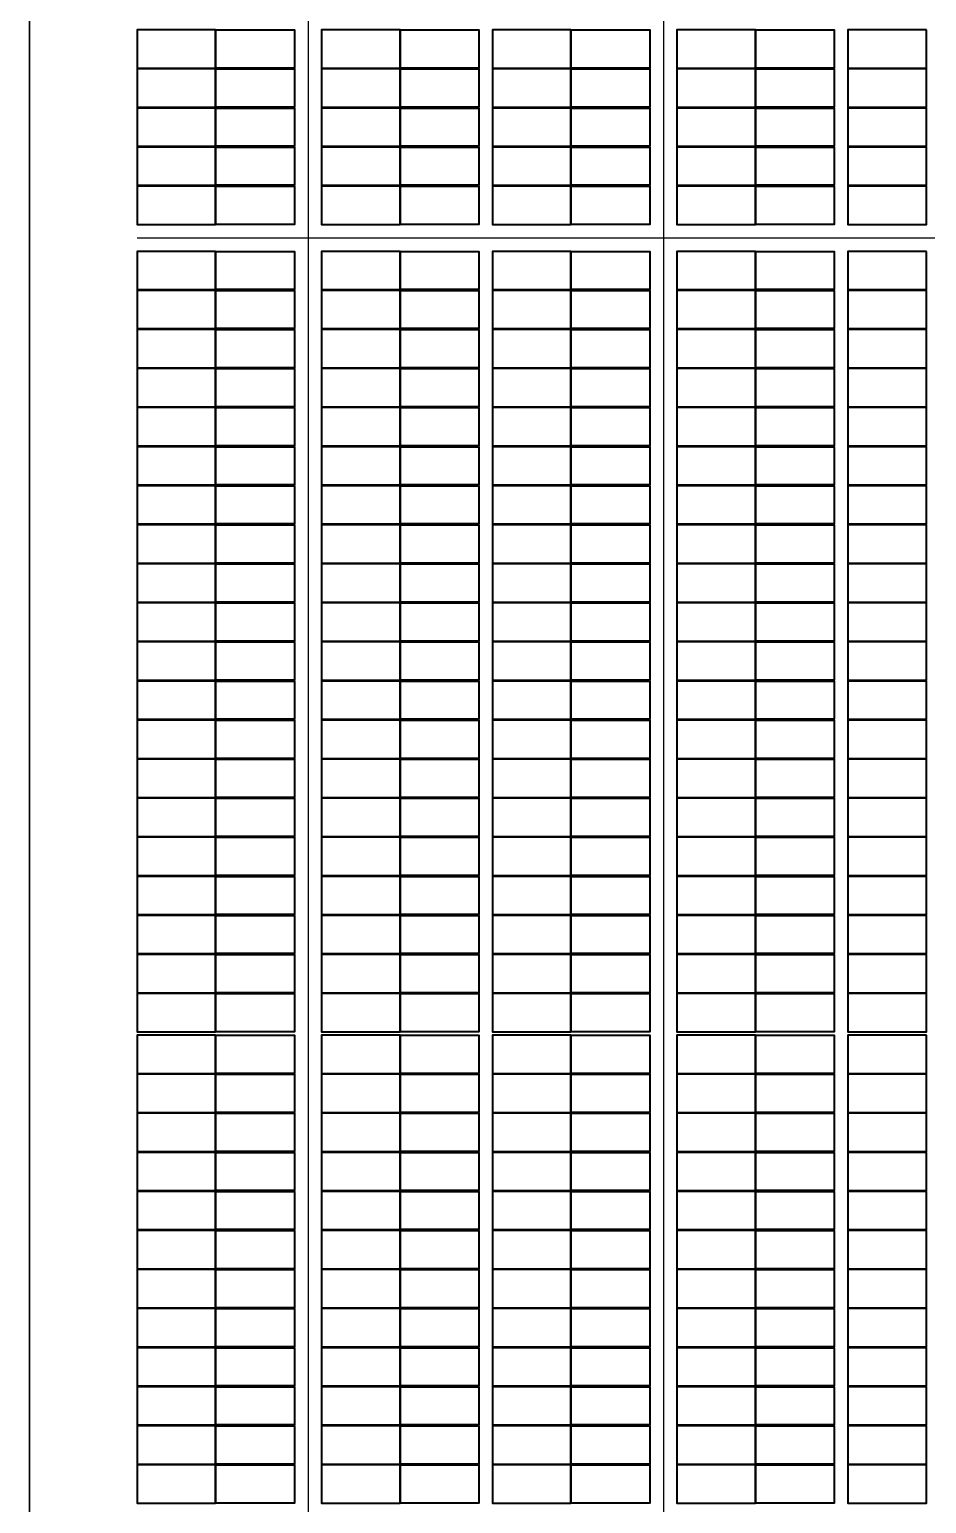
# Model space of a CAD drawing. Header units: millimetres. Extents: x -735047 to 1918431, y -1621985 to 747622.
# Drawn here: x 1746269 to 1772869, y -777775 to -734042 of the extents above; entities that cross this region are included whole.
import ezdxf

# ---------------------------------------------------------------- set-up
doc = ezdxf.new("R2010")
doc.units = ezdxf.units.MM
for name, color, linetype, lineweight in [('SOL-BUILDING_OUTLINE', 1, 'Continuous', 30), ('SOL-PV MODULES', 5, 'Continuous', 40), ('SOL-PV MODULES - PH1', 250, 'Continuous', 40)]:
    doc.layers.add(name, color=color, linetype=linetype, lineweight=lineweight)
doc.layers.add('SOL-WALKWAY', color=251, linetype='Continuous')
doc.layers.add('SOL-WALKWAYS EXISTING', color=250, linetype='Continuous')

msp = doc.modelspace()

# ---------------------------------------------------------------- linework, layer by layer
at = {"layer": 'SOL-BUILDING_OUTLINE'}
msp.add_line((1746268.533, -714728.572), (1746268.533, -821566.117), dxfattribs=at)
at = {"layer": 'SOL-PV MODULES'}
for points in [[(1751788.511, -763879.811), (1749458.708, -763879.811), (1749458.708, -765013.811), (1751788.511, -765013.811)], [(1751798.497, -763879.811), (1754128.3, -763879.811), (1754128.3, -765013.811), (1751798.497, -765013.811)], [(1757257.006, -763879.811), (1754927.204, -763879.811), (1754927.204, -765013.811), (1757257.006, -765013.811)], [(1757266.993, -763879.811), (1759596.795, -763879.811), (1759596.795, -765013.811), (1757266.993, -765013.811)], [(1762326.05, -763879.811), (1759996.247, -763879.811), (1759996.247, -765013.811), (1762326.05, -765013.811)], [(1762336.036, -763879.811), (1764665.839, -763879.811), (1764665.839, -765013.811), (1762336.036, -765013.811)], [(1767794.545, -763879.811), (1765464.742, -763879.811), (1765464.742, -765013.811), (1767794.545, -765013.811)], [(1767804.531, -763879.811), (1770134.334, -763879.811), (1770134.334, -765013.811), (1767804.531, -765013.811)], [(1772863.589, -763879.811), (1770533.786, -763879.811), (1770533.786, -765013.811), (1772863.589, -765013.811)], [(1751788.511, -765038.811), (1749458.708, -765038.811), (1749458.708, -766172.811), (1751788.511, -766172.811)], [(1751798.497, -765038.811), (1754128.3, -765038.811), (1754128.3, -766172.811), (1751798.497, -766172.811)], [(1757257.006, -765038.811), (1754927.204, -765038.811), (1754927.204, -766172.811), (1757257.006, -766172.811)], [(1757266.993, -765038.811), (1759596.795, -765038.811), (1759596.795, -766172.811), (1757266.993, -766172.811)], [(1762326.05, -765038.811), (1759996.247, -765038.811), (1759996.247, -766172.811), (1762326.05, -766172.811)], [(1762336.036, -765038.811), (1764665.839, -765038.811), (1764665.839, -766172.811), (1762336.036, -766172.811)], [(1767794.545, -765038.811), (1765464.742, -765038.811), (1765464.742, -766172.811), (1767794.545, -766172.811)], [(1767804.531, -765038.811), (1770134.334, -765038.811), (1770134.334, -766172.811), (1767804.531, -766172.811)], [(1772863.589, -765038.811), (1770533.786, -765038.811), (1770533.786, -766172.811), (1772863.589, -766172.811)], [(1751788.511, -766197.811), (1749458.708, -766197.811), (1749458.708, -767331.811), (1751788.511, -767331.811)], [(1751798.497, -766197.811), (1754128.3, -766197.811), (1754128.3, -767331.811), (1751798.497, -767331.811)], [(1757257.006, -766197.811), (1754927.204, -766197.811), (1754927.204, -767331.811), (1757257.006, -767331.811)], [(1757266.993, -766197.811), (1759596.795, -766197.811), (1759596.795, -767331.811), (1757266.993, -767331.811)], [(1762326.05, -766197.811), (1759996.247, -766197.811), (1759996.247, -767331.811), (1762326.05, -767331.811)], [(1762336.036, -766197.811), (1764665.839, -766197.811), (1764665.839, -767331.811), (1762336.036, -767331.811)], [(1767794.545, -766197.811), (1765464.742, -766197.811), (1765464.742, -767331.811), (1767794.545, -767331.811)], [(1767804.531, -766197.811), (1770134.334, -766197.811), (1770134.334, -767331.811), (1767804.531, -767331.811)], [(1772863.589, -766197.811), (1770533.786, -766197.811), (1770533.786, -767331.811), (1772863.589, -767331.811)], [(1751788.511, -767356.811), (1749458.708, -767356.811), (1749458.708, -768490.811), (1751788.511, -768490.811)], [(1751798.497, -767356.811), (1754128.3, -767356.811), (1754128.3, -768490.811), (1751798.497, -768490.811)], [(1757257.006, -767356.811), (1754927.204, -767356.811), (1754927.204, -768490.811), (1757257.006, -768490.811)], [(1757266.993, -767356.811), (1759596.795, -767356.811), (1759596.795, -768490.811), (1757266.993, -768490.811)], [(1762326.05, -767356.811), (1759996.247, -767356.811), (1759996.247, -768490.811), (1762326.05, -768490.811)], [(1762336.036, -767356.811), (1764665.839, -767356.811), (1764665.839, -768490.811), (1762336.036, -768490.811)], [(1767794.545, -767356.811), (1765464.742, -767356.811), (1765464.742, -768490.811), (1767794.545, -768490.811)], [(1767804.531, -767356.811), (1770134.334, -767356.811), (1770134.334, -768490.811), (1767804.531, -768490.811)], [(1772863.589, -767356.811), (1770533.786, -767356.811), (1770533.786, -768490.811), (1772863.589, -768490.811)], [(1751788.511, -768515.811), (1749458.708, -768515.811), (1749458.708, -769649.811), (1751788.511, -769649.811)], [(1751798.497, -768515.811), (1754128.3, -768515.811), (1754128.3, -769649.811), (1751798.497, -769649.811)], [(1757257.006, -768515.811), (1754927.204, -768515.811), (1754927.204, -769649.811), (1757257.006, -769649.811)], [(1757266.993, -768515.811), (1759596.795, -768515.811), (1759596.795, -769649.811), (1757266.993, -769649.811)], [(1762326.05, -768515.811), (1759996.247, -768515.811), (1759996.247, -769649.811), (1762326.05, -769649.811)], [(1762336.036, -768515.811), (1764665.839, -768515.811), (1764665.839, -769649.811), (1762336.036, -769649.811)], [(1767794.545, -768515.811), (1765464.742, -768515.811), (1765464.742, -769649.811), (1767794.545, -769649.811)], [(1767804.531, -768515.811), (1770134.334, -768515.811), (1770134.334, -769649.811), (1767804.531, -769649.811)], [(1772863.589, -768515.811), (1770533.786, -768515.811), (1770533.786, -769649.811), (1772863.589, -769649.811)], [(1751788.511, -769674.811), (1749458.708, -769674.811), (1749458.708, -770808.811), (1751788.511, -770808.811)], [(1751798.497, -769674.811), (1754128.3, -769674.811), (1754128.3, -770808.811), (1751798.497, -770808.811)], [(1757257.006, -769674.811), (1754927.204, -769674.811), (1754927.204, -770808.811), (1757257.006, -770808.811)], [(1757266.993, -769674.811), (1759596.795, -769674.811), (1759596.795, -770808.811), (1757266.993, -770808.811)], [(1762326.05, -769674.811), (1759996.247, -769674.811), (1759996.247, -770808.811), (1762326.05, -770808.811)], [(1762336.036, -769674.811), (1764665.839, -769674.811), (1764665.839, -770808.811), (1762336.036, -770808.811)], [(1767794.545, -769674.811), (1765464.742, -769674.811), (1765464.742, -770808.811), (1767794.545, -770808.811)], [(1767804.531, -769674.811), (1770134.334, -769674.811), (1770134.334, -770808.811), (1767804.531, -770808.811)], [(1772863.589, -769674.811), (1770533.786, -769674.811), (1770533.786, -770808.811), (1772863.589, -770808.811)], [(1751788.511, -770833.811), (1749458.708, -770833.811), (1749458.708, -771967.811), (1751788.511, -771967.811)], [(1751798.497, -770833.811), (1754128.3, -770833.811), (1754128.3, -771967.811), (1751798.497, -771967.811)], [(1757257.006, -770833.811), (1754927.204, -770833.811), (1754927.204, -771967.811), (1757257.006, -771967.811)], [(1757266.993, -770833.811), (1759596.795, -770833.811), (1759596.795, -771967.811), (1757266.993, -771967.811)], [(1762326.05, -770833.811), (1759996.247, -770833.811), (1759996.247, -771967.811), (1762326.05, -771967.811)], [(1762336.036, -770833.811), (1764665.839, -770833.811), (1764665.839, -771967.811), (1762336.036, -771967.811)], [(1767794.545, -770833.811), (1765464.742, -770833.811), (1765464.742, -771967.811), (1767794.545, -771967.811)], [(1767804.531, -770833.811), (1770134.334, -770833.811), (1770134.334, -771967.811), (1767804.531, -771967.811)], [(1772863.589, -770833.811), (1770533.786, -770833.811), (1770533.786, -771967.811), (1772863.589, -771967.811)], [(1751788.511, -771992.811), (1749458.708, -771992.811), (1749458.708, -773126.811), (1751788.511, -773126.811)], [(1751798.497, -771992.811), (1754128.3, -771992.811), (1754128.3, -773126.811), (1751798.497, -773126.811)], [(1757257.006, -771992.811), (1754927.204, -771992.811), (1754927.204, -773126.811), (1757257.006, -773126.811)], [(1757266.993, -771992.811), (1759596.795, -771992.811), (1759596.795, -773126.811), (1757266.993, -773126.811)], [(1762326.05, -771992.811), (1759996.247, -771992.811), (1759996.247, -773126.811), (1762326.05, -773126.811)], [(1762336.036, -771992.811), (1764665.839, -771992.811), (1764665.839, -773126.811), (1762336.036, -773126.811)], [(1767794.545, -771992.811), (1765464.742, -771992.811), (1765464.742, -773126.811), (1767794.545, -773126.811)], [(1767804.531, -771992.811), (1770134.334, -771992.811), (1770134.334, -773126.811), (1767804.531, -773126.811)], [(1772863.589, -771992.811), (1770533.786, -771992.811), (1770533.786, -773126.811), (1772863.589, -773126.811)], [(1751788.511, -773151.811), (1749458.708, -773151.811), (1749458.708, -774285.811), (1751788.511, -774285.811)], [(1751798.497, -773151.811), (1754128.3, -773151.811), (1754128.3, -774285.811), (1751798.497, -774285.811)], [(1757257.006, -773151.811), (1754927.204, -773151.811), (1754927.204, -774285.811), (1757257.006, -774285.811)], [(1757266.993, -773151.811), (1759596.795, -773151.811), (1759596.795, -774285.811), (1757266.993, -774285.811)], [(1762326.05, -773151.811), (1759996.247, -773151.811), (1759996.247, -774285.811), (1762326.05, -774285.811)], [(1762336.036, -773151.811), (1764665.839, -773151.811), (1764665.839, -774285.811), (1762336.036, -774285.811)], [(1767794.545, -773151.811), (1765464.742, -773151.811), (1765464.742, -774285.811), (1767794.545, -774285.811)], [(1767804.531, -773151.811), (1770134.334, -773151.811), (1770134.334, -774285.811), (1767804.531, -774285.811)], [(1772863.589, -773151.811), (1770533.786, -773151.811), (1770533.786, -774285.811), (1772863.589, -774285.811)], [(1751788.511, -774310.811), (1749458.708, -774310.811), (1749458.708, -775444.811), (1751788.511, -775444.811)], [(1751798.497, -774310.811), (1754128.3, -774310.811), (1754128.3, -775444.811), (1751798.497, -775444.811)], [(1757257.006, -774310.811), (1754927.204, -774310.811), (1754927.204, -775444.811), (1757257.006, -775444.811)], [(1757266.993, -774310.811), (1759596.795, -774310.811), (1759596.795, -775444.811), (1757266.993, -775444.811)], [(1762326.05, -774310.811), (1759996.247, -774310.811), (1759996.247, -775444.811), (1762326.05, -775444.811)], [(1762336.036, -774310.811), (1764665.839, -774310.811), (1764665.839, -775444.811), (1762336.036, -775444.811)], [(1767794.545, -774310.811), (1765464.742, -774310.811), (1765464.742, -775444.811), (1767794.545, -775444.811)], [(1767804.531, -774310.811), (1770134.334, -774310.811), (1770134.334, -775444.811), (1767804.531, -775444.811)], [(1772863.589, -774310.811), (1770533.786, -774310.811), (1770533.786, -775444.811), (1772863.589, -775444.811)], [(1751788.511, -775469.811), (1749458.708, -775469.811), (1749458.708, -776603.811), (1751788.511, -776603.811)], [(1751798.497, -775469.811), (1754128.3, -775469.811), (1754128.3, -776603.811), (1751798.497, -776603.811)], [(1757257.006, -775469.811), (1754927.204, -775469.811), (1754927.204, -776603.811), (1757257.006, -776603.811)], [(1757266.993, -775469.811), (1759596.795, -775469.811), (1759596.795, -776603.811), (1757266.993, -776603.811)], [(1762326.05, -775469.811), (1759996.247, -775469.811), (1759996.247, -776603.811), (1762326.05, -776603.811)], [(1762336.036, -775469.811), (1764665.839, -775469.811), (1764665.839, -776603.811), (1762336.036, -776603.811)], [(1767794.545, -775469.811), (1765464.742, -775469.811), (1765464.742, -776603.811), (1767794.545, -776603.811)], [(1767804.531, -775469.811), (1770134.334, -775469.811), (1770134.334, -776603.811), (1767804.531, -776603.811)], [(1772863.589, -775469.811), (1770533.786, -775469.811), (1770533.786, -776603.811), (1772863.589, -776603.811)], [(1751788.511, -776628.811), (1749458.708, -776628.811), (1749458.708, -777762.811), (1751788.511, -777762.811)], [(1751798.497, -776628.811), (1754128.3, -776628.811), (1754128.3, -777762.811), (1751798.497, -777762.811)], [(1757257.006, -776628.811), (1754927.204, -776628.811), (1754927.204, -777762.811), (1757257.006, -777762.811)], [(1757266.993, -776628.811), (1759596.795, -776628.811), (1759596.795, -777762.811), (1757266.993, -777762.811)], [(1762326.05, -776628.811), (1759996.247, -776628.811), (1759996.247, -777762.811), (1762326.05, -777762.811)], [(1762336.036, -776628.811), (1764665.839, -776628.811), (1764665.839, -777762.811), (1762336.036, -777762.811)], [(1767794.545, -776628.811), (1765464.742, -776628.811), (1765464.742, -777762.811), (1767794.545, -777762.811)], [(1767804.531, -776628.811), (1770134.334, -776628.811), (1770134.334, -777762.811), (1767804.531, -777762.811)], [(1772863.589, -776628.811), (1770533.786, -776628.811), (1770533.786, -777762.811), (1772863.589, -777762.811)]]:
    msp.add_lwpolyline(points, close=True, dxfattribs=at)
at = {"layer": 'SOL-PV MODULES - PH1'}
for points in [[(1751788.511, -734054.811), (1749458.708, -734054.811), (1749458.708, -735188.811), (1751788.511, -735188.811)], [(1751798.497, -734054.811), (1754128.3, -734054.811), (1754128.3, -735188.811), (1751798.497, -735188.811)], [(1757257.006, -734054.811), (1754927.204, -734054.811), (1754927.204, -735188.811), (1757257.006, -735188.811)], [(1757266.993, -734054.811), (1759596.795, -734054.811), (1759596.795, -735188.811), (1757266.993, -735188.811)], [(1762326.05, -734054.811), (1759996.247, -734054.811), (1759996.247, -735188.811), (1762326.05, -735188.811)], [(1762336.036, -734054.811), (1764665.839, -734054.811), (1764665.839, -735188.811), (1762336.036, -735188.811)], [(1767794.545, -734054.811), (1765464.742, -734054.811), (1765464.742, -735188.811), (1767794.545, -735188.811)], [(1767804.531, -734054.811), (1770134.334, -734054.811), (1770134.334, -735188.811), (1767804.531, -735188.811)], [(1772863.589, -734054.811), (1770533.786, -734054.811), (1770533.786, -735188.811), (1772863.589, -735188.811)], [(1751788.511, -735213.811), (1749458.708, -735213.811), (1749458.708, -736347.811), (1751788.511, -736347.811)], [(1751798.497, -735213.811), (1754128.3, -735213.811), (1754128.3, -736347.811), (1751798.497, -736347.811)], [(1757257.006, -735213.811), (1754927.204, -735213.811), (1754927.204, -736347.811), (1757257.006, -736347.811)], [(1757266.993, -735213.811), (1759596.795, -735213.811), (1759596.795, -736347.811), (1757266.993, -736347.811)], [(1762326.05, -735213.811), (1759996.247, -735213.811), (1759996.247, -736347.811), (1762326.05, -736347.811)], [(1762336.036, -735213.811), (1764665.839, -735213.811), (1764665.839, -736347.811), (1762336.036, -736347.811)], [(1767794.545, -735213.811), (1765464.742, -735213.811), (1765464.742, -736347.811), (1767794.545, -736347.811)], [(1767804.531, -735213.811), (1770134.334, -735213.811), (1770134.334, -736347.811), (1767804.531, -736347.811)], [(1772863.589, -735213.811), (1770533.786, -735213.811), (1770533.786, -736347.811), (1772863.589, -736347.811)], [(1751788.511, -736372.811), (1749458.708, -736372.811), (1749458.708, -737506.811), (1751788.511, -737506.811)], [(1751798.497, -736372.811), (1754128.3, -736372.811), (1754128.3, -737506.811), (1751798.497, -737506.811)], [(1757257.006, -736372.811), (1754927.204, -736372.811), (1754927.204, -737506.811), (1757257.006, -737506.811)], [(1757266.993, -736372.811), (1759596.795, -736372.811), (1759596.795, -737506.811), (1757266.993, -737506.811)], [(1762326.05, -736372.811), (1759996.247, -736372.811), (1759996.247, -737506.811), (1762326.05, -737506.811)], [(1762336.036, -736372.811), (1764665.839, -736372.811), (1764665.839, -737506.811), (1762336.036, -737506.811)], [(1767794.545, -736372.811), (1765464.742, -736372.811), (1765464.742, -737506.811), (1767794.545, -737506.811)], [(1767804.531, -736372.811), (1770134.334, -736372.811), (1770134.334, -737506.811), (1767804.531, -737506.811)], [(1772863.589, -736372.811), (1770533.786, -736372.811), (1770533.786, -737506.811), (1772863.589, -737506.811)], [(1751788.511, -737531.811), (1749458.708, -737531.811), (1749458.708, -738665.811), (1751788.511, -738665.811)], [(1751798.497, -737531.811), (1754128.3, -737531.811), (1754128.3, -738665.811), (1751798.497, -738665.811)], [(1757257.006, -737531.811), (1754927.204, -737531.811), (1754927.204, -738665.811), (1757257.006, -738665.811)], [(1757266.993, -737531.811), (1759596.795, -737531.811), (1759596.795, -738665.811), (1757266.993, -738665.811)], [(1762326.05, -737531.811), (1759996.247, -737531.811), (1759996.247, -738665.811), (1762326.05, -738665.811)], [(1762336.036, -737531.811), (1764665.839, -737531.811), (1764665.839, -738665.811), (1762336.036, -738665.811)], [(1767794.545, -737531.811), (1765464.742, -737531.811), (1765464.742, -738665.811), (1767794.545, -738665.811)], [(1767804.531, -737531.811), (1770134.334, -737531.811), (1770134.334, -738665.811), (1767804.531, -738665.811)], [(1772863.589, -737531.811), (1770533.786, -737531.811), (1770533.786, -738665.811), (1772863.589, -738665.811)], [(1751788.511, -738690.811), (1749458.708, -738690.811), (1749458.708, -739824.811), (1751788.511, -739824.811)], [(1751798.497, -738690.811), (1754128.3, -738690.811), (1754128.3, -739824.811), (1751798.497, -739824.811)], [(1757257.006, -738690.811), (1754927.204, -738690.811), (1754927.204, -739824.811), (1757257.006, -739824.811)], [(1757266.993, -738690.811), (1759596.795, -738690.811), (1759596.795, -739824.811), (1757266.993, -739824.811)], [(1762326.05, -738690.811), (1759996.247, -738690.811), (1759996.247, -739824.811), (1762326.05, -739824.811)], [(1762336.036, -738690.811), (1764665.839, -738690.811), (1764665.839, -739824.811), (1762336.036, -739824.811)], [(1767794.545, -738690.811), (1765464.742, -738690.811), (1765464.742, -739824.811), (1767794.545, -739824.811)], [(1767804.531, -738690.811), (1770134.334, -738690.811), (1770134.334, -739824.811), (1767804.531, -739824.811)], [(1772863.589, -738690.811), (1770533.786, -738690.811), (1770533.786, -739824.811), (1772863.589, -739824.811)], [(1751788.511, -740624.811), (1749458.708, -740624.811), (1749458.708, -741758.811), (1751788.511, -741758.811)], [(1751798.497, -740624.811), (1754128.3, -740624.811), (1754128.3, -741758.811), (1751798.497, -741758.811)], [(1757257.006, -740624.811), (1754927.204, -740624.811), (1754927.204, -741758.811), (1757257.006, -741758.811)], [(1757266.993, -740624.811), (1759596.795, -740624.811), (1759596.795, -741758.811), (1757266.993, -741758.811)], [(1762326.05, -740624.811), (1759996.247, -740624.811), (1759996.247, -741758.811), (1762326.05, -741758.811)], [(1762336.036, -740624.811), (1764665.839, -740624.811), (1764665.839, -741758.811), (1762336.036, -741758.811)], [(1767794.545, -740624.811), (1765464.742, -740624.811), (1765464.742, -741758.811), (1767794.545, -741758.811)], [(1767804.531, -740624.811), (1770134.334, -740624.811), (1770134.334, -741758.811), (1767804.531, -741758.811)], [(1772863.589, -740624.811), (1770533.786, -740624.811), (1770533.786, -741758.811), (1772863.589, -741758.811)], [(1751788.511, -741783.811), (1749458.708, -741783.811), (1749458.708, -742917.811), (1751788.511, -742917.811)], [(1751798.497, -741783.811), (1754128.3, -741783.811), (1754128.3, -742917.811), (1751798.497, -742917.811)], [(1757257.006, -741783.811), (1754927.204, -741783.811), (1754927.204, -742917.811), (1757257.006, -742917.811)], [(1757266.993, -741783.811), (1759596.795, -741783.811), (1759596.795, -742917.811), (1757266.993, -742917.811)], [(1762326.05, -741783.811), (1759996.247, -741783.811), (1759996.247, -742917.811), (1762326.05, -742917.811)], [(1762336.036, -741783.811), (1764665.839, -741783.811), (1764665.839, -742917.811), (1762336.036, -742917.811)], [(1767794.545, -741783.811), (1765464.742, -741783.811), (1765464.742, -742917.811), (1767794.545, -742917.811)], [(1767804.531, -741783.811), (1770134.334, -741783.811), (1770134.334, -742917.811), (1767804.531, -742917.811)], [(1772863.589, -741783.811), (1770533.786, -741783.811), (1770533.786, -742917.811), (1772863.589, -742917.811)], [(1751788.511, -742942.811), (1749458.708, -742942.811), (1749458.708, -744076.811), (1751788.511, -744076.811)], [(1751798.497, -742942.811), (1754128.3, -742942.811), (1754128.3, -744076.811), (1751798.497, -744076.811)], [(1757257.006, -742942.811), (1754927.204, -742942.811), (1754927.204, -744076.811), (1757257.006, -744076.811)], [(1757266.993, -742942.811), (1759596.795, -742942.811), (1759596.795, -744076.811), (1757266.993, -744076.811)], [(1762326.05, -742942.811), (1759996.247, -742942.811), (1759996.247, -744076.811), (1762326.05, -744076.811)], [(1762336.036, -742942.811), (1764665.839, -742942.811), (1764665.839, -744076.811), (1762336.036, -744076.811)], [(1767794.545, -742942.811), (1765464.742, -742942.811), (1765464.742, -744076.811), (1767794.545, -744076.811)], [(1767804.531, -742942.811), (1770134.334, -742942.811), (1770134.334, -744076.811), (1767804.531, -744076.811)], [(1772863.589, -742942.811), (1770533.786, -742942.811), (1770533.786, -744076.811), (1772863.589, -744076.811)], [(1751788.511, -744101.811), (1749458.708, -744101.811), (1749458.708, -745235.811), (1751788.511, -745235.811)], [(1751798.497, -744101.811), (1754128.3, -744101.811), (1754128.3, -745235.811), (1751798.497, -745235.811)], [(1757257.006, -744101.811), (1754927.204, -744101.811), (1754927.204, -745235.811), (1757257.006, -745235.811)], [(1757266.993, -744101.811), (1759596.795, -744101.811), (1759596.795, -745235.811), (1757266.993, -745235.811)], [(1762326.05, -744101.811), (1759996.247, -744101.811), (1759996.247, -745235.811), (1762326.05, -745235.811)], [(1762336.036, -744101.811), (1764665.839, -744101.811), (1764665.839, -745235.811), (1762336.036, -745235.811)], [(1767794.545, -744101.811), (1765464.742, -744101.811), (1765464.742, -745235.811), (1767794.545, -745235.811)], [(1767804.531, -744101.811), (1770134.334, -744101.811), (1770134.334, -745235.811), (1767804.531, -745235.811)], [(1772863.589, -744101.811), (1770533.786, -744101.811), (1770533.786, -745235.811), (1772863.589, -745235.811)], [(1751788.511, -745260.811), (1749458.708, -745260.811), (1749458.708, -746394.811), (1751788.511, -746394.811)], [(1751798.497, -745260.811), (1754128.3, -745260.811), (1754128.3, -746394.811), (1751798.497, -746394.811)], [(1757257.006, -745260.811), (1754927.204, -745260.811), (1754927.204, -746394.811), (1757257.006, -746394.811)], [(1757266.993, -745260.811), (1759596.795, -745260.811), (1759596.795, -746394.811), (1757266.993, -746394.811)], [(1762326.05, -745260.811), (1759996.247, -745260.811), (1759996.247, -746394.811), (1762326.05, -746394.811)], [(1762336.036, -745260.811), (1764665.839, -745260.811), (1764665.839, -746394.811), (1762336.036, -746394.811)], [(1767794.545, -745260.811), (1765464.742, -745260.811), (1765464.742, -746394.811), (1767794.545, -746394.811)], [(1767804.531, -745260.811), (1770134.334, -745260.811), (1770134.334, -746394.811), (1767804.531, -746394.811)], [(1772863.589, -745260.811), (1770533.786, -745260.811), (1770533.786, -746394.811), (1772863.589, -746394.811)], [(1751788.511, -746419.811), (1749458.708, -746419.811), (1749458.708, -747553.811), (1751788.511, -747553.811)], [(1751798.497, -746419.811), (1754128.3, -746419.811), (1754128.3, -747553.811), (1751798.497, -747553.811)], [(1757257.006, -746419.811), (1754927.204, -746419.811), (1754927.204, -747553.811), (1757257.006, -747553.811)], [(1757266.993, -746419.811), (1759596.795, -746419.811), (1759596.795, -747553.811), (1757266.993, -747553.811)], [(1762326.05, -746419.811), (1759996.247, -746419.811), (1759996.247, -747553.811), (1762326.05, -747553.811)], [(1762336.036, -746419.811), (1764665.839, -746419.811), (1764665.839, -747553.811), (1762336.036, -747553.811)], [(1767794.545, -746419.811), (1765464.742, -746419.811), (1765464.742, -747553.811), (1767794.545, -747553.811)], [(1767804.531, -746419.811), (1770134.334, -746419.811), (1770134.334, -747553.811), (1767804.531, -747553.811)], [(1772863.589, -746419.811), (1770533.786, -746419.811), (1770533.786, -747553.811), (1772863.589, -747553.811)], [(1751788.511, -747578.811), (1749458.708, -747578.811), (1749458.708, -748712.811), (1751788.511, -748712.811)], [(1751798.497, -747578.811), (1754128.3, -747578.811), (1754128.3, -748712.811), (1751798.497, -748712.811)], [(1757257.006, -747578.811), (1754927.204, -747578.811), (1754927.204, -748712.811), (1757257.006, -748712.811)], [(1757266.993, -747578.811), (1759596.795, -747578.811), (1759596.795, -748712.811), (1757266.993, -748712.811)], [(1762326.05, -747578.811), (1759996.247, -747578.811), (1759996.247, -748712.811), (1762326.05, -748712.811)], [(1762336.036, -747578.811), (1764665.839, -747578.811), (1764665.839, -748712.811), (1762336.036, -748712.811)], [(1767794.545, -747578.811), (1765464.742, -747578.811), (1765464.742, -748712.811), (1767794.545, -748712.811)], [(1767804.531, -747578.811), (1770134.334, -747578.811), (1770134.334, -748712.811), (1767804.531, -748712.811)], [(1772863.589, -747578.811), (1770533.786, -747578.811), (1770533.786, -748712.811), (1772863.589, -748712.811)], [(1751788.511, -748737.811), (1749458.708, -748737.811), (1749458.708, -749871.811), (1751788.511, -749871.811)], [(1751798.497, -748737.811), (1754128.3, -748737.811), (1754128.3, -749871.811), (1751798.497, -749871.811)], [(1757257.006, -748737.811), (1754927.204, -748737.811), (1754927.204, -749871.811), (1757257.006, -749871.811)], [(1757266.993, -748737.811), (1759596.795, -748737.811), (1759596.795, -749871.811), (1757266.993, -749871.811)], [(1762326.05, -748737.811), (1759996.247, -748737.811), (1759996.247, -749871.811), (1762326.05, -749871.811)], [(1762336.036, -748737.811), (1764665.839, -748737.811), (1764665.839, -749871.811), (1762336.036, -749871.811)], [(1767794.545, -748737.811), (1765464.742, -748737.811), (1765464.742, -749871.811), (1767794.545, -749871.811)], [(1767804.531, -748737.811), (1770134.334, -748737.811), (1770134.334, -749871.811), (1767804.531, -749871.811)], [(1772863.589, -748737.811), (1770533.786, -748737.811), (1770533.786, -749871.811), (1772863.589, -749871.811)], [(1751788.511, -749896.811), (1749458.708, -749896.811), (1749458.708, -751030.811), (1751788.511, -751030.811)], [(1751798.497, -749896.811), (1754128.3, -749896.811), (1754128.3, -751030.811), (1751798.497, -751030.811)], [(1757257.006, -749896.811), (1754927.204, -749896.811), (1754927.204, -751030.811), (1757257.006, -751030.811)], [(1757266.993, -749896.811), (1759596.795, -749896.811), (1759596.795, -751030.811), (1757266.993, -751030.811)], [(1762326.05, -749896.811), (1759996.247, -749896.811), (1759996.247, -751030.811), (1762326.05, -751030.811)], [(1762336.036, -749896.811), (1764665.839, -749896.811), (1764665.839, -751030.811), (1762336.036, -751030.811)], [(1767794.545, -749896.811), (1765464.742, -749896.811), (1765464.742, -751030.811), (1767794.545, -751030.811)], [(1767804.531, -749896.811), (1770134.334, -749896.811), (1770134.334, -751030.811), (1767804.531, -751030.811)], [(1772863.589, -749896.811), (1770533.786, -749896.811), (1770533.786, -751030.811), (1772863.589, -751030.811)], [(1751788.511, -751055.811), (1749458.708, -751055.811), (1749458.708, -752189.811), (1751788.511, -752189.811)], [(1751798.497, -751055.811), (1754128.3, -751055.811), (1754128.3, -752189.811), (1751798.497, -752189.811)], [(1757257.006, -751055.811), (1754927.204, -751055.811), (1754927.204, -752189.811), (1757257.006, -752189.811)], [(1757266.993, -751055.811), (1759596.795, -751055.811), (1759596.795, -752189.811), (1757266.993, -752189.811)], [(1762326.05, -751055.811), (1759996.247, -751055.811), (1759996.247, -752189.811), (1762326.05, -752189.811)], [(1762336.036, -751055.811), (1764665.839, -751055.811), (1764665.839, -752189.811), (1762336.036, -752189.811)], [(1767794.545, -751055.811), (1765464.742, -751055.811), (1765464.742, -752189.811), (1767794.545, -752189.811)], [(1767804.531, -751055.811), (1770134.334, -751055.811), (1770134.334, -752189.811), (1767804.531, -752189.811)], [(1772863.589, -751055.811), (1770533.786, -751055.811), (1770533.786, -752189.811), (1772863.589, -752189.811)], [(1751788.511, -752214.811), (1749458.708, -752214.811), (1749458.708, -753348.811), (1751788.511, -753348.811)], [(1751798.497, -752214.811), (1754128.3, -752214.811), (1754128.3, -753348.811), (1751798.497, -753348.811)], [(1757257.006, -752214.811), (1754927.204, -752214.811), (1754927.204, -753348.811), (1757257.006, -753348.811)], [(1757266.993, -752214.811), (1759596.795, -752214.811), (1759596.795, -753348.811), (1757266.993, -753348.811)], [(1762326.05, -752214.811), (1759996.247, -752214.811), (1759996.247, -753348.811), (1762326.05, -753348.811)], [(1762336.036, -752214.811), (1764665.839, -752214.811), (1764665.839, -753348.811), (1762336.036, -753348.811)], [(1767794.545, -752214.811), (1765464.742, -752214.811), (1765464.742, -753348.811), (1767794.545, -753348.811)], [(1767804.531, -752214.811), (1770134.334, -752214.811), (1770134.334, -753348.811), (1767804.531, -753348.811)], [(1772863.589, -752214.811), (1770533.786, -752214.811), (1770533.786, -753348.811), (1772863.589, -753348.811)], [(1751788.511, -753373.811), (1749458.708, -753373.811), (1749458.708, -754507.811), (1751788.511, -754507.811)], [(1751798.497, -753373.811), (1754128.3, -753373.811), (1754128.3, -754507.811), (1751798.497, -754507.811)], [(1757257.006, -753373.811), (1754927.204, -753373.811), (1754927.204, -754507.811), (1757257.006, -754507.811)], [(1757266.993, -753373.811), (1759596.795, -753373.811), (1759596.795, -754507.811), (1757266.993, -754507.811)], [(1762326.05, -753373.811), (1759996.247, -753373.811), (1759996.247, -754507.811), (1762326.05, -754507.811)], [(1762336.036, -753373.811), (1764665.839, -753373.811), (1764665.839, -754507.811), (1762336.036, -754507.811)], [(1767794.545, -753373.811), (1765464.742, -753373.811), (1765464.742, -754507.811), (1767794.545, -754507.811)], [(1767804.531, -753373.811), (1770134.334, -753373.811), (1770134.334, -754507.811), (1767804.531, -754507.811)], [(1772863.589, -753373.811), (1770533.786, -753373.811), (1770533.786, -754507.811), (1772863.589, -754507.811)], [(1751788.511, -754532.811), (1749458.708, -754532.811), (1749458.708, -755666.811), (1751788.511, -755666.811)], [(1751798.497, -754532.811), (1754128.3, -754532.811), (1754128.3, -755666.811), (1751798.497, -755666.811)], [(1757257.006, -754532.811), (1754927.204, -754532.811), (1754927.204, -755666.811), (1757257.006, -755666.811)], [(1757266.993, -754532.811), (1759596.795, -754532.811), (1759596.795, -755666.811), (1757266.993, -755666.811)], [(1762326.05, -754532.811), (1759996.247, -754532.811), (1759996.247, -755666.811), (1762326.05, -755666.811)], [(1762336.036, -754532.811), (1764665.839, -754532.811), (1764665.839, -755666.811), (1762336.036, -755666.811)], [(1767794.545, -754532.811), (1765464.742, -754532.811), (1765464.742, -755666.811), (1767794.545, -755666.811)], [(1767804.531, -754532.811), (1770134.334, -754532.811), (1770134.334, -755666.811), (1767804.531, -755666.811)], [(1772863.589, -754532.811), (1770533.786, -754532.811), (1770533.786, -755666.811), (1772863.589, -755666.811)], [(1751788.511, -755691.811), (1749458.708, -755691.811), (1749458.708, -756825.811), (1751788.511, -756825.811)], [(1751798.497, -755691.811), (1754128.3, -755691.811), (1754128.3, -756825.811), (1751798.497, -756825.811)], [(1757257.006, -755691.811), (1754927.204, -755691.811), (1754927.204, -756825.811), (1757257.006, -756825.811)], [(1757266.993, -755691.811), (1759596.795, -755691.811), (1759596.795, -756825.811), (1757266.993, -756825.811)], [(1762326.05, -755691.811), (1759996.247, -755691.811), (1759996.247, -756825.811), (1762326.05, -756825.811)], [(1762336.036, -755691.811), (1764665.839, -755691.811), (1764665.839, -756825.811), (1762336.036, -756825.811)], [(1767794.545, -755691.811), (1765464.742, -755691.811), (1765464.742, -756825.811), (1767794.545, -756825.811)], [(1767804.531, -755691.811), (1770134.334, -755691.811), (1770134.334, -756825.811), (1767804.531, -756825.811)], [(1772863.589, -755691.811), (1770533.786, -755691.811), (1770533.786, -756825.811), (1772863.589, -756825.811)], [(1751788.511, -756850.811), (1749458.708, -756850.811), (1749458.708, -757984.811), (1751788.511, -757984.811)], [(1751798.497, -756850.811), (1754128.3, -756850.811), (1754128.3, -757984.811), (1751798.497, -757984.811)], [(1757257.006, -756850.811), (1754927.204, -756850.811), (1754927.204, -757984.811), (1757257.006, -757984.811)], [(1757266.993, -756850.811), (1759596.795, -756850.811), (1759596.795, -757984.811), (1757266.993, -757984.811)], [(1762326.05, -756850.811), (1759996.247, -756850.811), (1759996.247, -757984.811), (1762326.05, -757984.811)], [(1762336.036, -756850.811), (1764665.839, -756850.811), (1764665.839, -757984.811), (1762336.036, -757984.811)], [(1767794.545, -756850.811), (1765464.742, -756850.811), (1765464.742, -757984.811), (1767794.545, -757984.811)], [(1767804.531, -756850.811), (1770134.334, -756850.811), (1770134.334, -757984.811), (1767804.531, -757984.811)], [(1772863.589, -756850.811), (1770533.786, -756850.811), (1770533.786, -757984.811), (1772863.589, -757984.811)], [(1751788.511, -758009.811), (1749458.708, -758009.811), (1749458.708, -759143.811), (1751788.511, -759143.811)], [(1751798.497, -758009.811), (1754128.3, -758009.811), (1754128.3, -759143.811), (1751798.497, -759143.811)], [(1757257.006, -758009.811), (1754927.204, -758009.811), (1754927.204, -759143.811), (1757257.006, -759143.811)], [(1757266.993, -758009.811), (1759596.795, -758009.811), (1759596.795, -759143.811), (1757266.993, -759143.811)], [(1762326.05, -758009.811), (1759996.247, -758009.811), (1759996.247, -759143.811), (1762326.05, -759143.811)], [(1762336.036, -758009.811), (1764665.839, -758009.811), (1764665.839, -759143.811), (1762336.036, -759143.811)], [(1767794.545, -758009.811), (1765464.742, -758009.811), (1765464.742, -759143.811), (1767794.545, -759143.811)], [(1767804.531, -758009.811), (1770134.334, -758009.811), (1770134.334, -759143.811), (1767804.531, -759143.811)], [(1772863.589, -758009.811), (1770533.786, -758009.811), (1770533.786, -759143.811), (1772863.589, -759143.811)], [(1751788.511, -759168.811), (1749458.708, -759168.811), (1749458.708, -760302.811), (1751788.511, -760302.811)], [(1751798.497, -759168.811), (1754128.3, -759168.811), (1754128.3, -760302.811), (1751798.497, -760302.811)], [(1757257.006, -759168.811), (1754927.204, -759168.811), (1754927.204, -760302.811), (1757257.006, -760302.811)], [(1757266.993, -759168.811), (1759596.795, -759168.811), (1759596.795, -760302.811), (1757266.993, -760302.811)], [(1762326.05, -759168.811), (1759996.247, -759168.811), (1759996.247, -760302.811), (1762326.05, -760302.811)], [(1762336.036, -759168.811), (1764665.839, -759168.811), (1764665.839, -760302.811), (1762336.036, -760302.811)], [(1767794.545, -759168.811), (1765464.742, -759168.811), (1765464.742, -760302.811), (1767794.545, -760302.811)], [(1767804.531, -759168.811), (1770134.334, -759168.811), (1770134.334, -760302.811), (1767804.531, -760302.811)], [(1772863.589, -759168.811), (1770533.786, -759168.811), (1770533.786, -760302.811), (1772863.589, -760302.811)], [(1751788.511, -760327.811), (1749458.708, -760327.811), (1749458.708, -761461.811), (1751788.511, -761461.811)], [(1751798.497, -760327.811), (1754128.3, -760327.811), (1754128.3, -761461.811), (1751798.497, -761461.811)], [(1757257.006, -760327.811), (1754927.204, -760327.811), (1754927.204, -761461.811), (1757257.006, -761461.811)], [(1757266.993, -760327.811), (1759596.795, -760327.811), (1759596.795, -761461.811), (1757266.993, -761461.811)], [(1762326.05, -760327.811), (1759996.247, -760327.811), (1759996.247, -761461.811), (1762326.05, -761461.811)], [(1762336.036, -760327.811), (1764665.839, -760327.811), (1764665.839, -761461.811), (1762336.036, -761461.811)], [(1767794.545, -760327.811), (1765464.742, -760327.811), (1765464.742, -761461.811), (1767794.545, -761461.811)], [(1767804.531, -760327.811), (1770134.334, -760327.811), (1770134.334, -761461.811), (1767804.531, -761461.811)], [(1772863.589, -760327.811), (1770533.786, -760327.811), (1770533.786, -761461.811), (1772863.589, -761461.811)], [(1751788.511, -761486.811), (1749458.708, -761486.811), (1749458.708, -762620.811), (1751788.511, -762620.811)], [(1751798.497, -761486.811), (1754128.3, -761486.811), (1754128.3, -762620.811), (1751798.497, -762620.811)], [(1757257.006, -761486.811), (1754927.204, -761486.811), (1754927.204, -762620.811), (1757257.006, -762620.811)], [(1757266.993, -761486.811), (1759596.795, -761486.811), (1759596.795, -762620.811), (1757266.993, -762620.811)], [(1762326.05, -761486.811), (1759996.247, -761486.811), (1759996.247, -762620.811), (1762326.05, -762620.811)], [(1762336.036, -761486.811), (1764665.839, -761486.811), (1764665.839, -762620.811), (1762336.036, -762620.811)], [(1767794.545, -761486.811), (1765464.742, -761486.811), (1765464.742, -762620.811), (1767794.545, -762620.811)], [(1767804.531, -761486.811), (1770134.334, -761486.811), (1770134.334, -762620.811), (1767804.531, -762620.811)], [(1772863.589, -761486.811), (1770533.786, -761486.811), (1770533.786, -762620.811), (1772863.589, -762620.811)], [(1751788.511, -762645.811), (1749458.708, -762645.811), (1749458.708, -763779.811), (1751788.511, -763779.811)], [(1751798.497, -762645.811), (1754128.3, -762645.811), (1754128.3, -763779.811), (1751798.497, -763779.811)], [(1757257.006, -762645.811), (1754927.204, -762645.811), (1754927.204, -763779.811), (1757257.006, -763779.811)], [(1757266.993, -762645.811), (1759596.795, -762645.811), (1759596.795, -763779.811), (1757266.993, -763779.811)], [(1762326.05, -762645.811), (1759996.247, -762645.811), (1759996.247, -763779.811), (1762326.05, -763779.811)], [(1762336.036, -762645.811), (1764665.839, -762645.811), (1764665.839, -763779.811), (1762336.036, -763779.811)], [(1767794.545, -762645.811), (1765464.742, -762645.811), (1765464.742, -763779.811), (1767794.545, -763779.811)], [(1767804.531, -762645.811), (1770134.334, -762645.811), (1770134.334, -763779.811), (1767804.531, -763779.811)], [(1772863.589, -762645.811), (1770533.786, -762645.811), (1770533.786, -763779.811), (1772863.589, -763779.811)]]:
    msp.add_lwpolyline(points, close=True, dxfattribs=at)
at = {"layer": 'SOL-WALKWAY', "color": 3}
for p, q in [((1754527.752, -763779.811), (1754527.752, -818018.811)), ((1765065.291, -763779.811), (1765065.291, -818018.811))]:
    msp.add_line(p, q, dxfattribs=at)
at = {"layer": 'SOL-WALKWAYS EXISTING'}
for p, q in [((1765065.291, -650165.811), (1765065.291, -763779.811)), ((1754527.752, -693114.811), (1754527.752, -763779.811)), ((1749458.708, -740224.811), (1796677.907, -740224.811))]:
    msp.add_line(p, q, dxfattribs=at)

doc.saveas('drawing.dxf')
